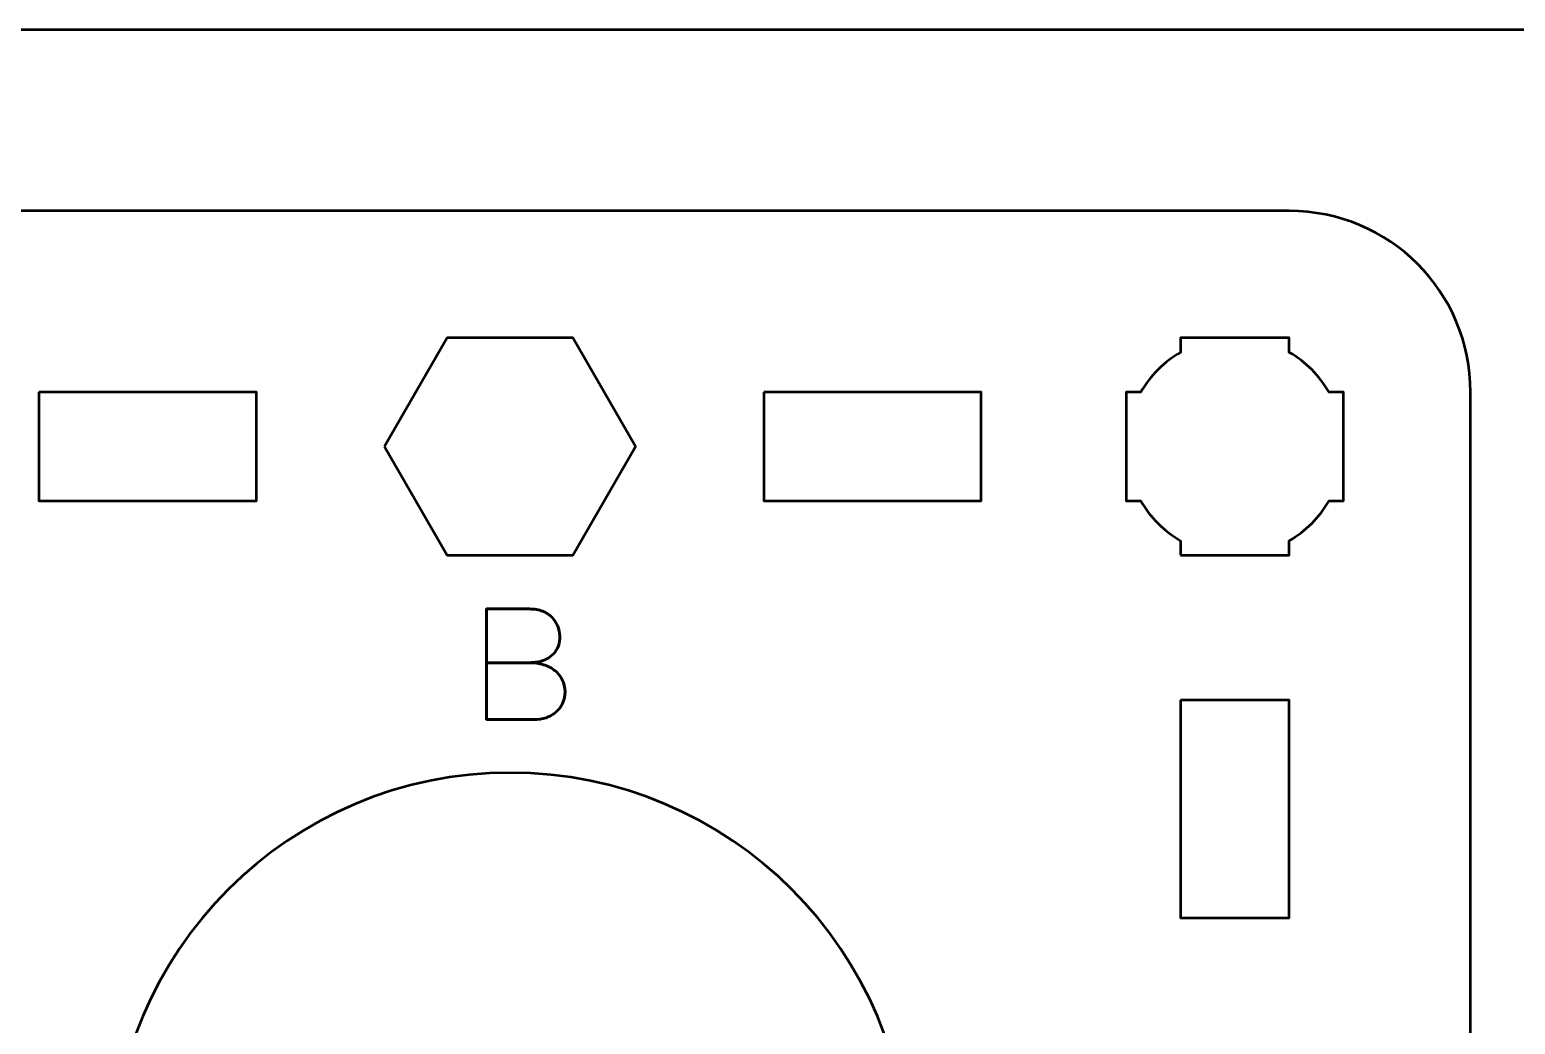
# Model space of a CAD drawing. Header units: centimetres. Extents: x -21 to 0, y -29.7 to 0.
# Drawn here: x -18.825 to -14.726, y -2.744 to 0 of the extents above; entities that cross this region are included whole.
import ezdxf

# ---------------------------------------------------------------- set-up
doc = ezdxf.new("R2010")
doc.units = ezdxf.units.CM
doc.header["$MEASUREMENT"] = 0
doc.layers.add('Layer 1', color=7, linetype='Continuous')

msp = doc.modelspace()

# ---------------------------------------------------------------- linework, layer by layer
at = {"layer": 'Layer 1', "color": 1, "lineweight": 53}
msp.add_open_spline([(-21.00003, -29.19995), (-21.00003, -29.19995), (-21.00003, -1.69992), (-21.00003, -1.69992), (-21.00003, -1.69992), (-21.00003, -1.61709), (-20.93286, -1.54992), (-20.85003, -1.54992), (-20.85003, -1.54992), (-20.7672, -1.54992), (-20.70003, -1.48275), (-20.70003, -1.39992), (-20.70003, -1.39992), (-20.70003, -1.31709), (-20.7672, -1.24992), (-20.85003, -1.24992), (-20.85003, -1.24992), (-20.93286, -1.24992), (-21.00003, -1.18275), (-21.00003, -1.09992), (-21.00003, -1.09992), (-21.00003, -1.09992), (-21.00003, -0.49992), (-21.00003, -0.49992), (-21.00003, -0.49992), (-21.00003, -0.22295), (-20.77694, 0.00004), (-20.49994, 0.00004), (-20.49994, 0.00004), (-20.49994, 0.00004), (-0.50008, 0.00004), (-0.50008, 0.00004), (-0.50008, 0.00004), (-0.22294, 0.00004), (0.00002, -0.22295), (0.00002, -0.49992), (0.00002, -0.49992), (0.00002, -0.49992), (0.00002, -29.19995), (0.00002, -29.19995), (0.00002, -29.19995), (0.00002, -29.47695), (-0.22294, -29.70004), (-0.50008, -29.70004), (-0.50008, -29.70004), (-0.50008, -29.70004), (-20.49994, -29.70004), (-20.49994, -29.70004), (-20.49994, -29.70004), (-20.77694, -29.70004), (-21.00003, -29.47695), (-21.00003, -29.19995)], degree=3, knots=[0, 0, 0, 0, 0.0769231, 0.0769231, 0.0769231, 0.0769231, 0.1538462, 0.1538462, 0.1538462, 0.1538462, 0.2307692, 0.2307692, 0.2307692, 0.2307692, 0.3076923, 0.3076923, 0.3076923, 0.3076923, 0.3846154, 0.3846154, 0.3846154, 0.3846154, 0.4615385, 0.4615385, 0.4615385, 0.4615385, 0.5384615, 0.5384615, 0.5384615, 0.5384615, 0.6153846, 0.6153846, 0.6153846, 0.6153846, 0.6923077, 0.6923077, 0.6923077, 0.6923077, 0.7692308, 0.7692308, 0.7692308, 0.7692308, 0.8461538, 0.8461538, 0.8461538, 0.8461538, 0.9230769, 0.9230769, 0.9230769, 0.9230769, 1, 1, 1, 1], dxfattribs=at)
at = {"layer": 'Layer 1', "color": 3, "lineweight": 53}
msp.add_open_spline([(-19.64992, -0.49997), (-19.64992, -0.49997), (-15.35005, -0.49997), (-15.35005, -0.49997), (-15.35005, -0.49997), (-15.07291, -0.49997), (-14.84995, -0.72306), (-14.84995, -1.00006), (-14.84995, -1.00006), (-14.84995, -1.00006), (-14.84995, -5.29993), (-14.84995, -5.29993), (-14.84995, -5.29993), (-14.84995, -5.57707), (-15.07291, -5.80003), (-15.35005, -5.80003), (-15.35005, -5.80003), (-15.35005, -5.80003), (-19.64992, -5.80003), (-19.64992, -5.80003), (-19.64992, -5.80003), (-19.92692, -5.80003), (-20.15001, -5.57707), (-20.15001, -5.29993), (-20.15001, -5.29993), (-20.15001, -5.29993), (-20.15001, -1.00006), (-20.15001, -1.00006), (-20.15001, -1.00006), (-20.15001, -0.72306), (-19.92692, -0.49997), (-19.64992, -0.49997)], degree=3, knots=[0, 0, 0, 0, 0.125, 0.125, 0.125, 0.125, 0.25, 0.25, 0.25, 0.25, 0.375, 0.375, 0.375, 0.375, 0.5, 0.5, 0.5, 0.5, 0.625, 0.625, 0.625, 0.625, 0.75, 0.75, 0.75, 0.75, 0.875, 0.875, 0.875, 0.875, 1, 1, 1, 1], dxfattribs=at)
at = {"layer": 'Layer 1', "lineweight": 53}
for points, knots in [([(-17.84639, -1.15), (-17.84639, -1.15), (-17.75979, -1), (-17.75979, -1), (-17.75979, -1), (-17.75979, -1), (-17.67318, -0.85), (-17.67318, -0.85), (-17.67318, -0.85), (-17.67318, -0.85), (-17.49998, -0.85), (-17.49998, -0.85), (-17.49998, -0.85), (-17.49998, -0.85), (-17.32678, -0.85), (-17.32678, -0.85), (-17.32678, -0.85), (-17.32678, -0.85), (-17.24017, -1), (-17.24017, -1), (-17.24017, -1), (-17.24017, -1), (-17.15357, -1.15), (-17.15357, -1.15), (-17.15357, -1.15), (-17.15357, -1.15), (-17.24017, -1.3), (-17.24017, -1.3), (-17.24017, -1.3), (-17.24017, -1.3), (-17.32678, -1.45), (-17.32678, -1.45), (-17.32678, -1.45), (-17.32678, -1.45), (-17.49998, -1.45), (-17.49998, -1.45), (-17.49998, -1.45), (-17.49998, -1.45), (-17.67318, -1.45), (-17.67318, -1.45), (-17.67318, -1.45), (-17.67318, -1.45), (-17.75979, -1.3), (-17.75979, -1.3), (-17.75979, -1.3), (-17.75979, -1.3), (-17.84639, -1.15), (-17.84639, -1.15)], [0, 0, 0, 0, 0.0833333, 0.0833333, 0.0833333, 0.0833333, 0.1666667, 0.1666667, 0.1666667, 0.1666667, 0.25, 0.25, 0.25, 0.25, 0.3333333, 0.3333333, 0.3333333, 0.3333333, 0.4166667, 0.4166667, 0.4166667, 0.4166667, 0.5, 0.5, 0.5, 0.5, 0.5833333, 0.5833333, 0.5833333, 0.5833333, 0.6666667, 0.6666667, 0.6666667, 0.6666667, 0.75, 0.75, 0.75, 0.75, 0.8333333, 0.8333333, 0.8333333, 0.8333333, 0.9166667, 0.9166667, 0.9166667, 0.9166667, 1, 1, 1, 1]), ([(-15.64997, -1.45006), (-15.64997, -1.45006), (-15.64997, -1.40988), (-15.64997, -1.40988), (-15.64997, -1.40988), (-15.69551, -1.38355), (-15.73347, -1.3456), (-15.75982, -1.30007), (-15.75982, -1.30007), (-15.75982, -1.30007), (-15.79997, -1.30007), (-15.79997, -1.30007), (-15.79997, -1.30007), (-15.79997, -1.30007), (-15.79997, -1.15155), (-15.79997, -1.15155), (-15.79997, -1.15155), (-15.79997, -1.15155), (-15.79999, -1.15), (-15.79999, -1.15), (-15.79999, -1.15), (-15.79999, -1.15), (-15.79997, -1.14845), (-15.79997, -1.14845), (-15.79997, -1.14845), (-15.79997, -1.14845), (-15.79997, -1.00006), (-15.79997, -1.00006), (-15.79997, -1.00006), (-15.79997, -1.00006), (-15.75987, -1.00006), (-15.75987, -1.00006), (-15.75987, -1.00006), (-15.73352, -0.95449), (-15.69553, -0.91649), (-15.64997, -0.89013), (-15.64997, -0.89013), (-15.64997, -0.89013), (-15.64997, -0.85005), (-15.64997, -0.85005), (-15.64997, -0.85005), (-15.64997, -0.85005), (-15.50463, -0.85005), (-15.50463, -0.85005), (-15.50463, -0.85005), (-15.50463, -0.85005), (-15.49999, -0.84999), (-15.49999, -0.84999), (-15.49999, -0.84999), (-15.49999, -0.84999), (-15.49534, -0.85005), (-15.49534, -0.85005), (-15.49534, -0.85005), (-15.49534, -0.85005), (-15.34996, -0.85005), (-15.34996, -0.85005), (-15.34996, -0.85005), (-15.34996, -0.85005), (-15.34996, -0.89013), (-15.34996, -0.89013), (-15.34996, -0.89013), (-15.30439, -0.91649), (-15.26642, -0.95449), (-15.24008, -1.00006), (-15.24008, -1.00006), (-15.24008, -1.00006), (-15.19996, -1.00006), (-15.19996, -1.00006), (-15.19996, -1.00006), (-15.19996, -1.00006), (-15.19996, -1.30007), (-15.19996, -1.30007), (-15.19996, -1.30007), (-15.19996, -1.30007), (-15.24013, -1.30007), (-15.24013, -1.30007), (-15.24013, -1.30007), (-15.26647, -1.3456), (-15.30443, -1.38355), (-15.34996, -1.40988), (-15.34996, -1.40988), (-15.34996, -1.40988), (-15.34996, -1.45006), (-15.34996, -1.45006), (-15.34996, -1.45006), (-15.34996, -1.45006), (-15.64997, -1.45006), (-15.64997, -1.45006)], [0, 0, 0, 0, 0.0454545, 0.0454545, 0.0454545, 0.0454545, 0.0909091, 0.0909091, 0.0909091, 0.0909091, 0.1363636, 0.1363636, 0.1363636, 0.1363636, 0.1818182, 0.1818182, 0.1818182, 0.1818182, 0.2272727, 0.2272727, 0.2272727, 0.2272727, 0.2727273, 0.2727273, 0.2727273, 0.2727273, 0.3181818, 0.3181818, 0.3181818, 0.3181818, 0.3636364, 0.3636364, 0.3636364, 0.3636364, 0.4090909, 0.4090909, 0.4090909, 0.4090909, 0.4545455, 0.4545455, 0.4545455, 0.4545455, 0.5, 0.5, 0.5, 0.5, 0.5454545, 0.5454545, 0.5454545, 0.5454545, 0.5909091, 0.5909091, 0.5909091, 0.5909091, 0.6363636, 0.6363636, 0.6363636, 0.6363636, 0.6818182, 0.6818182, 0.6818182, 0.6818182, 0.7272727, 0.7272727, 0.7272727, 0.7272727, 0.7727273, 0.7727273, 0.7727273, 0.7727273, 0.8181818, 0.8181818, 0.8181818, 0.8181818, 0.8636364, 0.8636364, 0.8636364, 0.8636364, 0.9090909, 0.9090909, 0.9090909, 0.9090909, 0.9545455, 0.9545455, 0.9545455, 0.9545455, 1, 1, 1, 1]), ([(-18.79997, -1.00006), (-18.79997, -1.00006), (-18.19996, -1.00006), (-18.19996, -1.00006), (-18.19996, -1.00006), (-18.19996, -1.00006), (-18.19996, -1.30007), (-18.19996, -1.30007), (-18.19996, -1.30007), (-18.19996, -1.30007), (-18.79997, -1.30007), (-18.79997, -1.30007), (-18.79997, -1.30007), (-18.79997, -1.30007), (-18.79997, -1.00006), (-18.79997, -1.00006)], [0, 0, 0, 0, 0.25, 0.25, 0.25, 0.25, 0.5, 0.5, 0.5, 0.5, 0.75, 0.75, 0.75, 0.75, 1, 1, 1, 1]), ([(-16.8, -1.00006), (-16.8, -1.00006), (-16.2, -1.00006), (-16.2, -1.00006), (-16.2, -1.00006), (-16.2, -1.00006), (-16.2, -1.30007), (-16.2, -1.30007), (-16.2, -1.30007), (-16.2, -1.30007), (-16.8, -1.30007), (-16.8, -1.30007), (-16.8, -1.30007), (-16.8, -1.30007), (-16.8, -1.00006), (-16.8, -1.00006)], [0, 0, 0, 0, 0.25, 0.25, 0.25, 0.25, 0.5, 0.5, 0.5, 0.5, 0.75, 0.75, 0.75, 0.75, 1, 1, 1, 1]), ([(-15.65005, -1.85001), (-15.65005, -1.85001), (-15.35005, -1.85001), (-15.35005, -1.85001), (-15.35005, -1.85001), (-15.35005, -1.85001), (-15.35005, -2.45002), (-15.35005, -2.45002), (-15.35005, -2.45002), (-15.35005, -2.45002), (-15.65005, -2.45002), (-15.65005, -2.45002), (-15.65005, -2.45002), (-15.65005, -2.45002), (-15.65005, -1.85001), (-15.65005, -1.85001)], [0, 0, 0, 0, 0.25, 0.25, 0.25, 0.25, 0.5, 0.5, 0.5, 0.5, 0.75, 0.75, 0.75, 0.75, 1, 1, 1, 1]), ([(-17.49998, -2.05), (-16.89256, -2.05), (-16.39998, -2.54258), (-16.39998, -3.15), (-16.39998, -3.15), (-16.39998, -3.75742), (-16.89256, -4.25), (-17.49998, -4.25), (-17.49998, -4.25), (-18.1074, -4.25), (-18.59998, -3.75742), (-18.59998, -3.15), (-18.59998, -3.15), (-18.59998, -2.54258), (-18.1074, -2.05), (-17.49998, -2.05)], [0, 0, 0, 0, 0.25, 0.25, 0.25, 0.25, 0.5, 0.5, 0.5, 0.5, 0.75, 0.75, 0.75, 0.75, 1, 1, 1, 1])]:
    msp.add_open_spline(points, degree=3, knots=knots, dxfattribs=at)
at = {"layer": 'Layer 1', "color": 5, "lineweight": 53}
msp.add_open_spline([(-17.56458, -1.74636), (-17.56458, -1.74636), (-17.44732, -1.74636), (-17.44732, -1.74636), (-17.44732, -1.74636), (-17.43208, -1.74629), (-17.4191, -1.74418), (-17.40816, -1.74001), (-17.40816, -1.74001), (-17.39729, -1.73592), (-17.38848, -1.73035), (-17.38163, -1.72336), (-17.38163, -1.72336), (-17.37479, -1.71638), (-17.36985, -1.70848), (-17.36674, -1.69973), (-17.36674, -1.69973), (-17.36371, -1.69105), (-17.3623, -1.68202), (-17.36265, -1.67271), (-17.36265, -1.67271), (-17.36308, -1.66339), (-17.36505, -1.65436), (-17.36858, -1.64554), (-17.36858, -1.64554), (-17.37204, -1.63672), (-17.37726, -1.62875), (-17.3841, -1.62162), (-17.3841, -1.62162), (-17.39094, -1.6145), (-17.39948, -1.60885), (-17.40985, -1.60469), (-17.40985, -1.60469), (-17.42023, -1.60046), (-17.43243, -1.59827), (-17.44647, -1.5982), (-17.44647, -1.5982), (-17.44647, -1.5982), (-17.56458, -1.5982), (-17.56458, -1.5982), (-17.56458, -1.5982), (-17.56458, -1.5982), (-17.56458, -1.90342), (-17.56458, -1.90342), (-17.56458, -1.90342), (-17.56458, -1.90342), (-17.43462, -1.90342), (-17.43462, -1.90342), (-17.43462, -1.90342), (-17.42248, -1.90342), (-17.41119, -1.90166), (-17.40075, -1.8982), (-17.40075, -1.8982), (-17.39031, -1.89467), (-17.38121, -1.88966), (-17.37331, -1.88296), (-17.37331, -1.88296), (-17.36547, -1.87633), (-17.35934, -1.86828), (-17.35496, -1.85876), (-17.35496, -1.85876), (-17.35059, -1.84923), (-17.34833, -1.83844), (-17.34826, -1.82637), (-17.34826, -1.82637), (-17.34854, -1.81424), (-17.35108, -1.8033), (-17.35595, -1.7935), (-17.35595, -1.7935), (-17.36082, -1.78369), (-17.36759, -1.77529), (-17.37634, -1.76824), (-17.37634, -1.76824), (-17.38509, -1.76125), (-17.39553, -1.75582), (-17.40753, -1.75208), (-17.40753, -1.75208), (-17.41952, -1.74834), (-17.43278, -1.74644), (-17.44732, -1.74636), (-17.44732, -1.74636), (-17.43278, -1.74644), (-17.41952, -1.74834), (-17.40753, -1.75208), (-17.40753, -1.75208), (-17.39553, -1.75582), (-17.38509, -1.76125), (-17.37634, -1.76824), (-17.37634, -1.76824), (-17.36759, -1.77529), (-17.36082, -1.78369), (-17.35595, -1.7935), (-17.35595, -1.7935), (-17.35108, -1.8033), (-17.34854, -1.81424), (-17.34826, -1.82637), (-17.34826, -1.82637), (-17.34833, -1.83844), (-17.35059, -1.84923), (-17.35496, -1.85876), (-17.35496, -1.85876), (-17.35934, -1.86828), (-17.36547, -1.87633), (-17.37331, -1.88296), (-17.37331, -1.88296), (-17.38121, -1.88966), (-17.39031, -1.89467), (-17.40075, -1.8982), (-17.40075, -1.8982), (-17.41119, -1.90166), (-17.42248, -1.90342), (-17.43462, -1.90342), (-17.43462, -1.90342), (-17.43462, -1.90342), (-17.56458, -1.90342), (-17.56458, -1.90342), (-17.56458, -1.90342), (-17.56458, -1.90342), (-17.56458, -1.5982), (-17.56458, -1.5982), (-17.56458, -1.5982), (-17.56458, -1.5982), (-17.44647, -1.5982), (-17.44647, -1.5982), (-17.44647, -1.5982), (-17.43243, -1.59827), (-17.42023, -1.60046), (-17.40985, -1.60469), (-17.40985, -1.60469), (-17.39948, -1.60885), (-17.39094, -1.6145), (-17.3841, -1.62162), (-17.3841, -1.62162), (-17.37726, -1.62875), (-17.37204, -1.63672), (-17.36858, -1.64554), (-17.36858, -1.64554), (-17.36505, -1.65436), (-17.36308, -1.66339), (-17.36265, -1.67271), (-17.36265, -1.67271), (-17.3623, -1.68202), (-17.36371, -1.69105), (-17.36674, -1.69973), (-17.36674, -1.69973), (-17.36985, -1.70848), (-17.37479, -1.71638), (-17.38163, -1.72336), (-17.38163, -1.72336), (-17.38848, -1.73035), (-17.39729, -1.73592), (-17.40816, -1.74001), (-17.40816, -1.74001), (-17.4191, -1.74418), (-17.43208, -1.74629), (-17.44732, -1.74636), (-17.44732, -1.74636), (-17.44732, -1.74636), (-17.56458, -1.74636), (-17.56458, -1.74636)], degree=3, knots=[0, 0, 0, 0, 0.025, 0.025, 0.025, 0.025, 0.05, 0.05, 0.05, 0.05, 0.075, 0.075, 0.075, 0.075, 0.1, 0.1, 0.1, 0.1, 0.125, 0.125, 0.125, 0.125, 0.15, 0.15, 0.15, 0.15, 0.175, 0.175, 0.175, 0.175, 0.2, 0.2, 0.2, 0.2, 0.225, 0.225, 0.225, 0.225, 0.25, 0.25, 0.25, 0.25, 0.275, 0.275, 0.275, 0.275, 0.3, 0.3, 0.3, 0.3, 0.325, 0.325, 0.325, 0.325, 0.35, 0.35, 0.35, 0.35, 0.375, 0.375, 0.375, 0.375, 0.4, 0.4, 0.4, 0.4, 0.425, 0.425, 0.425, 0.425, 0.45, 0.45, 0.45, 0.45, 0.475, 0.475, 0.475, 0.475, 0.5, 0.5, 0.5, 0.5, 0.525, 0.525, 0.525, 0.525, 0.55, 0.55, 0.55, 0.55, 0.575, 0.575, 0.575, 0.575, 0.6, 0.6, 0.6, 0.6, 0.625, 0.625, 0.625, 0.625, 0.65, 0.65, 0.65, 0.65, 0.675, 0.675, 0.675, 0.675, 0.7, 0.7, 0.7, 0.7, 0.725, 0.725, 0.725, 0.725, 0.75, 0.75, 0.75, 0.75, 0.775, 0.775, 0.775, 0.775, 0.8, 0.8, 0.8, 0.8, 0.825, 0.825, 0.825, 0.825, 0.85, 0.85, 0.85, 0.85, 0.875, 0.875, 0.875, 0.875, 0.9, 0.9, 0.9, 0.9, 0.925, 0.925, 0.925, 0.925, 0.95, 0.95, 0.95, 0.95, 0.975, 0.975, 0.975, 0.975, 1, 1, 1, 1], dxfattribs=at)

doc.saveas('drawing.dxf')
